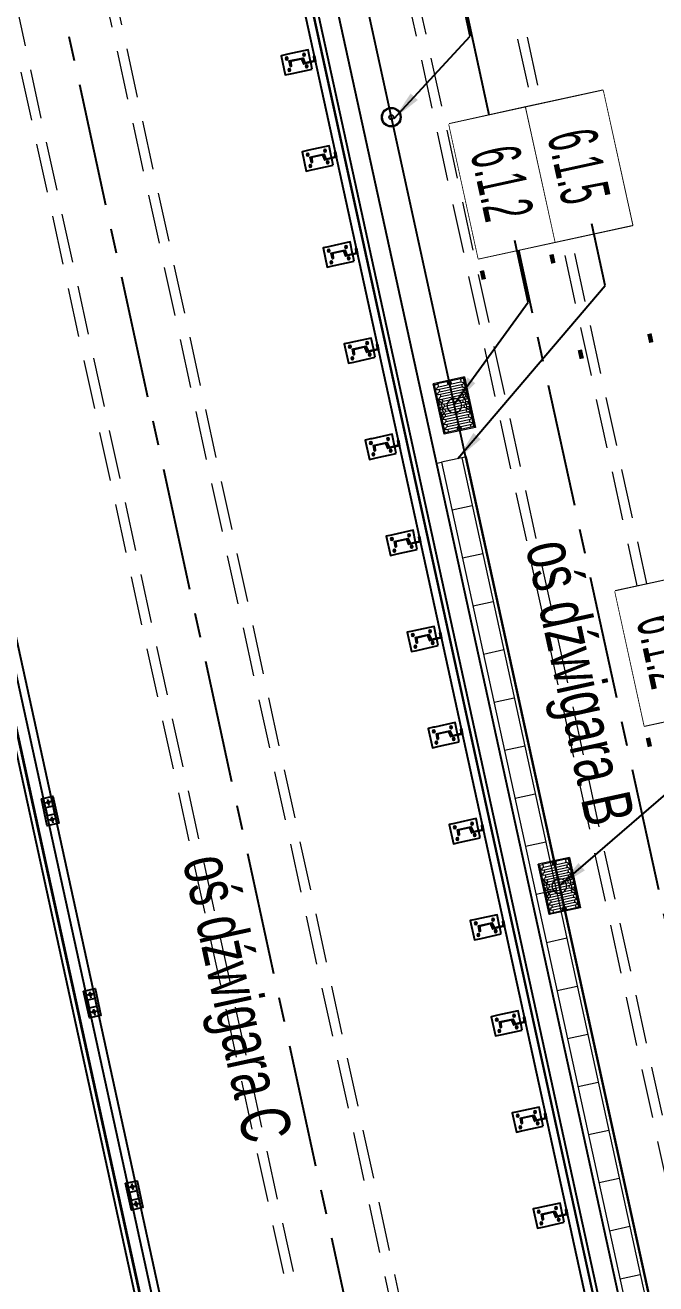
# Model space of a CAD drawing. Header units: metres. Extents: x 8416582 to 8417409, y 5771873 to 5772737.
# Drawn here: x 8416699.13 to 8416705.53, y 5772236.24 to 5772249.03 of the extents above; entities that cross this region are included whole.
import ezdxf
from ezdxf.enums import TextEntityAlignment as Align

# ---------------------------------------------------------------- set-up
doc = ezdxf.new("R2010")
doc.units = ezdxf.units.M
doc.set_wipeout_variables(frame=1)
for name, pattern in [('CENTER', [2, 1.25, -0.25, 0.25, -0.25]), ('DASHED', [0.75, 0.5, -0.25]), ('HIDDEN', [0.375, 0.25, -0.125])]:
    doc.linetypes.add(name, pattern=pattern)
for name, color, linetype in [('00RysOpi-T', 2, 'Continuous'), ('AII_M_balustrady', 8, 'Continuous'), ('AII_M_bariery', 8, 'Continuous'), ('AII_M_krawężnik', 9, 'Continuous'), ('AII_M_opisy do legendy', 2, 'Continuous'), ('AII_M_osie główne', 8, 'CENTER'), ('AII_opis', 1, 'Continuous'), ('AII_wyposażenie', 8, 'Continuous')]:
    doc.layers.add(name, color=color, linetype=linetype)
for name, color, linetype, lineweight in [('AII_M_konstrukcja 0.09', 6, 'Continuous', 9), ('AII_M_konstrukcja 0.35', 2, 'Continuous', 35), ('AII_M_odwodnienie', 8, 'Continuous', 9), ('AII_M_robocza', 42, 'Continuous', 30), ('AII_M_wyposazenie', 1, 'Continuous', 25)]:
    doc.layers.add(name, color=color, linetype=linetype, lineweight=lineweight)
doc.styles.add('AII_norm.', font='CDMSIMPL.shx', dxfattribs={"width": 0.7, "bigfont": 'CDMBIGPL.shx'})
doc.styles.add('CDMSTYLE', font='CDMSIMPL.shx', dxfattribs={"width": 0.7, "bigfont": 'CDMBIGPL.shx'})
doc.dimstyles.new('CDM-ME200MM$7', dxfattribs={"dimscale": 0.2, "dimtxt": 2.5, "dimasz": 1.5, "dimexe": 1.5, "dimexo": 5, "dimgap": 0.5, "dimtad": 1, "dimdec": 0, "dimlfac": 1000, "dimrnd": 1, "dimzin": 9, "dimtxsty": 'CDMSTYLE', "dimblk": 'OBLIQUE', "dimcen": 2.5, "dimdle": 1.5, "dimclrd": 9, "dimclre": 9, "dimclrt": 1, "dimadec": 1, "dimazin": 2, "dimtfac": 1, "dimtdec": 0, "dimtix": 1, "dimtmove": 2, "dimatfit": 3, "dimfxl": 1, "dimtvp": 1, "dimtolj": 1, "dimtzin": 0, "dimlwd": 25, "dimlwe": 25, "dimarcsym": 0})

# ---------------------------------------------------------------- blocks, each defined once
blk = doc.blocks.new('BarSP06G')
at = {"layer": 'AII_M_bariery', "linetype": 'HIDDEN', "ltscale": 0.01}
for p, q in [((-102, 260), (-102, 275)), ((98, 275), (98, 260)), ((20, 50), (28, 50))]:
    blk.add_line(p, q, dxfattribs=at)
at = {"layer": 'AII_M_bariery', "linetype": 'Continuous'}
for p, q in [((-77, 280), (-48, 280)), ((-62, 265), (-62, 295)), ((43, 280), (72, 280)), ((58, 265), (58, 295)), ((-77, 100), (-48, 100)), ((-62, 85), (-62, 115)), ((43, 100), (72, 100)), ((58, 85), (58, 115))]:
    blk.add_line(p, q, dxfattribs=at)
for points in [[(-102, 275), (-102, 330), (98, 330), (98, 275)], [(20, 50), (-102, 50), (-102, 260)], [(98, 260), (98, 50)], [(98, 50), (28, 50)]]:
    blk.add_lwpolyline(points, dxfattribs=at)
for points in [[(-32, 120), (28, 120), (28, 123, 0.391021), (23, 128), (-16, 131, -0.391021), (-26, 141), (-26, 239, -0.391021), (-16, 249), (23, 252, 0.391021), (28, 257), (28, 260), (-32, 260), (-32, 120)], [(28, 120), (-28, 120), (-28, 117, 0.391021), (-23, 113), (12, 110, -0.391021), (20, 101), (20, 19, -0.391021), (12, 10), (-23, 7, 0.391021), (-28, 3), (-28, 0), (28, 0), (28, 120)]]:
    blk.add_lwpolyline(points, format="xyb", dxfattribs=at)
for centre in [(-62, 280), (58, 280), (-62, 100), (58, 100)]:
    blk.add_circle(centre, 12.2, dxfattribs=at)
blk = doc.blocks.new('*U86')
at = {"layer": 'AII_M_bariery', "xscale": 0.0009999999999999998, "yscale": 0.0009999999999999998, "zscale": 0.0009999999999999998, "rotation": 342.3609008453095}
blk.add_blockref('BarSP06G', (-0.048, -0.158), dxfattribs=at)
blk = doc.blocks.new('*U87')
at = {"layer": 'AII_M_robocza', "color": 0, "linetype": 'ByBlock', "lineweight": -2, "transparency": 16777216}
for p in [(12.393, -3.927), (13.346, -4.229), (14.299, -4.531), (15.252, -4.834), (16.206, -5.136), (17.159, -5.438), (18.112, -5.74), (19.066, -6.042), (20.019, -6.344), (20.972, -6.646), (21.925, -6.948), (22.879, -7.25), (23.832, -7.552)]:
    blk.add_blockref('*U86', p, dxfattribs=at)
blk = doc.blocks.new('*U154')
at = {"layer": 'AII_M_odwodnienie', "color": 0, "linetype": 'ByBlock', "lineweight": -2}
for p, q in [((-8.5, -0.06), (-8.5, -0.27)), ((-8, -0.06), (-8, -0.27)), ((-7.5, -0.06), (-7.5, -0.27)), ((-7, -0.06), (-7, -0.27)), ((-6.5, -0.06), (-6.5, -0.27)), ((-6, -0.06), (-6, -0.27)), ((-5.5, -0.06), (-5.5, -0.27)), ((-5, -0.06), (-5, -0.27)), ((-4.5, -0.06), (-4.5, -0.27)), ((-4, -0.06), (-4, -0.27)), ((-3.5, -0.06), (-3.5, -0.27)), ((-3, -0.06), (-3, -0.27)), ((-2.5, -0.06), (-2.5, -0.27)), ((-2, -0.06), (-2, -0.27)), ((-1.5, -0.06), (-1.5, -0.27)), ((-1, -0.06), (-1, -0.27)), ((-0.5, -0.06), (-0.5, -0.27)), ((0, -0.06), (0, -0.27))]:
    blk.add_line(p, q, dxfattribs=at)
for points in [[(-16, -0.01), (0, -0.01), (0, -0.06), (-16, -0.06)], [(-16, -0.32), (0, -0.32), (0, -0.27), (-16, -0.27)]]:
    blk.add_lwpolyline(points, close=True, dxfattribs=at)
blk = doc.blocks.new('WPUST_RZUT')
at = {"layer": 'AII_M_odwodnienie', "color": 0, "lineweight": -2}
for p, q in [((0.262, 0.162), (-0.262, 0.162)), ((-0.262, 0.162), (-0.252, 0.152)), ((-0.262, -0.162), (-0.262, 0.162)), ((0.252, 0.152), (-0.252, 0.152)), ((-0.252, 0.152), (-0.252, 0.123)), ((-0.093, 0.15), (-0.249, 0.15)), ((-0.249, 0.15), (-0.249, 0.117)), ((-0.195, 0.13), (-0.195, -0.13)), ((-0.143, 0.13), (-0.143, -0.13)), ((-0.093, 0.15), (-0.094, 0.143)), ((-0.093, 0.142), (-0.094, 0.143)), ((-0.06, 0.123), (-0.093, 0.15)), ((-0.066, 0.144), (-0.066, 0.131)), ((-0.041, 0.144), (-0.066, 0.144)), ((-0.039, 0.144), (-0.041, 0.144)), ((-0.039, 0.144), (-0.039, 0.123)), ((-0.014, 0.144), (-0.014, 0.126)), ((0.011, 0.144), (-0.014, 0.144)), ((0.013, 0.144), (0.011, 0.144)), ((0.013, 0.144), (0.013, 0.123)), ((0.038, 0.144), (0.038, 0.126)), ((0.063, 0.144), (0.038, 0.144)), ((0.089, 0.15), (0.056, 0.123)), ((0.065, 0.144), (0.063, 0.144)), ((0.065, 0.144), (0.065, 0.13)), ((0.093, 0.123), (0.089, 0.15)), ((0.249, 0.15), (0.089, 0.15)), ((0.117, 0.13), (0.117, -0.13)), ((0.169, 0.13), (0.169, -0.13)), ((0.221, 0.13), (0.221, 0.019)), ((0.249, 0.15), (0.249, 0.117)), ((0.252, 0.152), (0.262, 0.162)), ((0.252, -0.152), (0.252, 0.152)), ((0.262, -0.162), (0.262, 0.162)), ((-0.252, -0.123), (-0.252, 0.123)), ((-0.25, 0.02), (-0.25, 0.02)), ((-0.25, -0.02), (-0.25, 0.02)), ((-0.25, 0.02), (-0.232, 0.017)), ((-0.249, 0.117), (-0.226, 0.117)), ((-0.232, 0), (-0.228, 0.007)), ((-0.228, -0.007), (-0.232, 0)), ((-0.22, 0.007), (-0.228, 0.007)), ((-0.221, 0.114), (-0.221, 0.023)), ((-0.216, 0), (-0.22, 0.007)), ((-0.216, 0), (-0.22, -0.007)), ((-0.195, 0.117), (-0.174, 0.117)), ((-0.169, 0.114), (-0.169, -0.114)), ((-0.143, 0.117), (-0.122, 0.117)), ((-0.118, 0.114), (-0.118, -0.114)), ((-0.091, 0.127), (-0.091, -0.127)), ((-0.091, 0.114), (-0.068, 0.104)), ((-0.066, 0.1), (-0.066, -0.1)), ((-0.057, 0.109), (-0.06, 0.123)), ((0.056, 0.123), (-0.06, 0.123)), ((-0.039, 0.108), (-0.039, -0.107)), ((-0.018, 0.098), (-0.039, 0.098)), ((-0.014, 0.094), (-0.014, -0.094)), ((0.013, 0.108), (0.013, -0.107)), ((0.034, 0.098), (0.013, 0.098)), ((0.038, 0.094), (0.038, -0.094)), ((0.056, 0.123), (0.054, 0.115)), ((0.065, 0.115), (0.065, -0.115)), ((0.065, 0.105), (0.085, 0.113)), ((0.09, 0.11), (0.09, -0.11)), ((0.117, 0.117), (0.138, 0.117)), ((0.142, 0.114), (0.142, -0.114)), ((0.169, 0.117), (0.19, 0.117)), ((0.194, 0.114), (0.194, -0.114)), ((0.216, 0), (0.22, 0.007)), ((0.22, -0.007), (0.216, 0)), ((0.228, 0.007), (0.22, 0.007)), ((0.221, 0.117), (0.249, 0.117)), ((0.224, 0.019), (0.221, 0.019)), ((0.232, 0), (0.228, 0.007)), ((0.232, 0), (0.228, -0.007)), ((0.25, 0.02), (0.232, 0.017)), ((0.25, 0.02), (0.25, 0.02)), ((0.25, -0.02), (0.25, 0.02)), ((-0.252, -0.152), (-0.252, -0.123)), ((-0.232, -0.017), (-0.25, -0.02)), ((-0.25, -0.02), (-0.25, -0.02)), ((-0.249, -0.118), (-0.226, -0.118)), ((-0.249, -0.149), (-0.249, -0.118)), ((-0.228, -0.007), (-0.22, -0.007)), ((-0.221, -0.023), (-0.221, -0.114)), ((-0.195, -0.118), (-0.174, -0.118)), ((-0.143, -0.118), (-0.122, -0.118)), ((-0.06, -0.122), (-0.093, -0.149)), ((-0.091, -0.114), (-0.068, -0.104)), ((-0.057, -0.109), (-0.06, -0.122)), ((0.056, -0.122), (-0.06, -0.122)), ((-0.018, -0.097), (-0.039, -0.097)), ((-0.039, -0.122), (-0.039, -0.143)), ((-0.014, -0.126), (-0.014, -0.143)), ((0.034, -0.097), (0.013, -0.097)), ((0.013, -0.122), (0.013, -0.143)), ((0.038, -0.126), (0.038, -0.143)), ((0.056, -0.122), (0.054, -0.115)), ((0.089, -0.149), (0.056, -0.122)), ((0.065, -0.105), (0.085, -0.113)), ((0.093, -0.123), (0.089, -0.149)), ((0.117, -0.118), (0.138, -0.118)), ((0.169, -0.118), (0.19, -0.118)), ((0.22, -0.007), (0.228, -0.007)), ((0.221, -0.019), (0.224, -0.019)), ((0.221, -0.019), (0.221, -0.13)), ((0.221, -0.118), (0.249, -0.118)), ((0.232, -0.017), (0.25, -0.02)), ((0.249, -0.149), (0.249, -0.118)), ((0.25, -0.02), (0.25, -0.02)), ((-0.252, -0.152), (-0.262, -0.162)), ((-0.262, -0.162), (0.262, -0.162)), ((-0.252, -0.152), (0.252, -0.152)), ((-0.093, -0.149), (-0.249, -0.149)), ((-0.094, -0.143), (-0.093, -0.142)), ((-0.093, -0.149), (-0.094, -0.143)), ((-0.066, -0.131), (-0.066, -0.143)), ((-0.041, -0.143), (-0.066, -0.143)), ((-0.039, -0.143), (-0.041, -0.143)), ((0.011, -0.143), (-0.014, -0.143)), ((0.013, -0.143), (0.011, -0.143)), ((0.063, -0.143), (0.038, -0.143)), ((0.065, -0.143), (0.063, -0.143)), ((0.065, -0.13), (0.065, -0.143)), ((0.249, -0.149), (0.089, -0.149)), ((0.262, -0.162), (0.252, -0.152))]:
    blk.add_line(p, q, dxfattribs=at)
at = {"layer": 'AII_M_odwodnienie', "color": 0, "lineweight": -2, "flags": 128}
for points in [[(-0.091, 0.127), (-0.091, 0.131), (-0.091, 0.136), (-0.091, 0.139), (-0.092, 0.14), (-0.092, 0.142), (-0.093, 0.142)], [(-0.25, 0.02), (-0.236, 0.018), (-0.23, 0.018)], [(-0.222, 0.116), (-0.222, 0.115), (-0.221, 0.114)], [(-0.17, 0.116), (-0.17, 0.115), (-0.169, 0.114)], [(-0.118, 0.116), (-0.118, 0.115), (-0.118, 0.114)], [(-0.068, 0.104), (-0.067, 0.103), (-0.066, 0.102)], [(-0.066, 0.102), (-0.066, 0.101), (-0.066, 0.1)], [(-0.014, 0.096), (-0.014, 0.095), (-0.014, 0.094)], [(0.038, 0.096), (0.038, 0.095), (0.038, 0.094)], [(0.063, 0.124), (0.059, 0.12), (0.054, 0.115)], [(0.065, 0.115), (0.065, 0.119), (0.065, 0.121), (0.065, 0.122), (0.065, 0.123), (0.064, 0.123), (0.064, 0.124), (0.064, 0.124), (0.064, 0.124), (0.064, 0.124), (0.064, 0.124), (0.063, 0.124)], [(0.093, 0.123), (0.09, 0.116), (0.089, 0.113)], [(0.142, 0.116), (0.142, 0.115), (0.142, 0.114)], [(0.194, 0.116), (0.194, 0.115), (0.194, 0.114)], [(0.25, 0.02), (0.236, 0.018), (0.23, 0.018)], [(-0.23, -0.018), (-0.236, -0.018), (-0.25, -0.02)], [(-0.221, -0.114), (-0.222, -0.115), (-0.222, -0.116)], [(-0.169, -0.114), (-0.17, -0.115), (-0.17, -0.116)], [(-0.118, -0.114), (-0.118, -0.115), (-0.118, -0.116)], [(-0.093, -0.142), (-0.092, -0.142), (-0.092, -0.141), (-0.091, -0.139), (-0.091, -0.137), (-0.091, -0.132), (-0.091, -0.127)], [(-0.066, -0.102), (-0.067, -0.103), (-0.068, -0.104)], [(-0.066, -0.1), (-0.066, -0.101), (-0.066, -0.102)], [(-0.014, -0.094), (-0.014, -0.095), (-0.014, -0.096)], [(0.038, -0.094), (0.038, -0.095), (0.038, -0.096)], [(0.054, -0.115), (0.059, -0.12), (0.063, -0.124)], [(0.063, -0.124), (0.064, -0.124), (0.064, -0.124), (0.064, -0.124), (0.064, -0.124), (0.064, -0.124), (0.065, -0.123), (0.065, -0.121), (0.065, -0.119), (0.065, -0.115)], [(0.089, -0.113), (0.09, -0.116), (0.093, -0.123)], [(0.142, -0.114), (0.142, -0.115), (0.142, -0.116)], [(0.194, -0.114), (0.194, -0.115), (0.194, -0.116)], [(0.23, -0.018), (0.236, -0.018), (0.25, -0.02)]]:
    blk.add_lwpolyline(points, dxfattribs=at)
at = {"layer": 'AII_M_odwodnienie', "color": 0, "lineweight": -2}
for centre, radius in [((-0.224, 0), 0.013), ((-0.224, 0), 0.012), ((0, 0), 0.075), ((0.224, 0), 0.012)]:
    blk.add_circle(centre, radius, dxfattribs=at)
for centre, radius, start, end in [((-0.067, 0.131), 0.00195, 251.6983, 2.8741), ((-0.224, 0), 0.019, 90, 270), ((-0.224, 0), 0.00702, 150, 210), ((-0.224, 0), 0.00702, 90, 150), ((-0.225, 0.023), 0.00394, 274.1326, 0.8038), ((-0.224, 0), 0.00702, 30, 90), ((-0.224, 0), 0.00702, 330, 30), ((-0.05, 0.09), 0.0201, 110.6397, 144.0394), ((-0.017, 0.126), 0.00398, 286.3143, 0.6369), ((0.035, 0.126), 0.00398, 286.3144, 0.6368), ((0.087, 0.11), 0.0041, 47.8922, 114.4444), ((0.086, 0.11), 0.00414, 360, 45.1676), ((0.224, 0), 0.013, 110.2565, 249.7435), ((0.224, 0), 0.00702, 150, 210), ((0.224, 0), 0.00702, 90, 150), ((0.224, 0), 0.013, 249.7478, 110.2522), ((0.224, 0), 0.019, 270, 90), ((0.224, 0), 0.00702, 30, 90), ((0.224, 0), 0.00702, 330, 30), ((-0.224, 0), 0.00702, 210, 270), ((-0.225, -0.023), 0.00396, 359.4753, 85.5883), ((-0.224, 0), 0.00702, 270, 330), ((-0.05, -0.091), 0.0194, 215.2928, 250.0282), ((-0.017, -0.126), 0.00378, 357.523, 78.2893), ((0.035, -0.126), 0.00378, 357.523, 78.2894), ((0.087, -0.11), 0.0041, 245.5739, 312.0895), ((0.086, -0.11), 0.00413, 314.8096, 0.0228), ((0.224, 0), 0.00702, 210, 270), ((0.224, 0), 0.00702, 270, 330), ((-0.067, -0.131), 0.002, 358.5452, 105.1753)]:
    blk.add_arc(centre, radius, start, end, dxfattribs=at)
for centre, major_axis, ratio, start_param, end_param in [((-0.197, -0.37), (0, 0.513), 0.15625, 0, 0.327274), ((-0.197, 0.13), (0, 0.0128), 0.15625, 4.712389, 6.283185), ((-0.145, -0.37), (0, 0.513), 0.15625, 0, 0.327274), ((-0.145, 0.13), (0, 0.0128), 0.15625, 4.712389, 6.283185), ((-0.093, -0.37), (0, 0.513), 0.15625, 0.0189, 0.327274), ((0.115, -0.37), (0, 0.513), 0.15625, 0, 0.282384), ((0.115, 0.13), (0, 0.0128), 0.15625, 4.712389, 6.283185), ((0.167, -0.37), (0, 0.513), 0.15625, 0, 0.327274), ((0.167, 0.13), (0, 0.0128), 0.15625, 4.712389, 6.283185), ((0.219, -0.37), (0, 0.513), 0.15625, 0, 0.327274), ((0.219, 0.13), (0, 0.0128), 0.15625, 4.712389, 6.283185), ((-0.225, 0.114), (0.00356, -0.00189), 0.986478, 1.130171, 2.065083), ((-0.173, 0.114), (0.00356, -0.00189), 0.986478, 1.130171, 2.065083), ((-0.121, 0.114), (0.00356, -0.00189), 0.986478, 1.130171, 2.065083), ((-0.041, -0.283), (0, 0.401), 0.2, 0, 0.204754), ((-0.041, 0.108), (0, 0.01), 0.2, 4.712389, 6.283185), ((-0.017, 0.094), (0.0035, -0.00201), 0.982703, 1.213284, 2.099289), ((0.011, -0.283), (0, 0.401), 0.2, 0, 0.328812), ((0.011, 0.108), (0, 0.01), 0.2, 4.712389, 6.283185), ((0.035, 0.094), (0.0035, -0.00201), 0.982703, 1.213284, 2.099289), ((0.063, -0.283), (0, 0.401), 0.2, 0.11706, 0.328812), ((0.139, 0.114), (0.00356, -0.00189), 0.986478, 1.130171, 2.065083), ((0.191, 0.114), (0.00356, -0.00189), 0.986478, 1.130171, 2.065083), ((-0.225, -0.114), (0.00356, 0.00189), 0.986478, 4.218103, 5.153014), ((-0.197, 0.37), (0, 0.513), 0.15625, 2.814318, 3.141593), ((-0.173, -0.114), (0.00356, 0.00189), 0.986478, 4.218103, 5.153014), ((-0.145, 0.37), (0, 0.513), 0.15625, 2.814318, 3.141593), ((-0.121, -0.114), (0.00356, 0.00189), 0.986478, 4.218103, 5.153014), ((-0.093, 0.37), (0, 0.513), 0.15625, 2.814318, 3.122692), ((-0.041, 0.283), (0, 0.401), 0.2, 2.936839, 3.141593), ((-0.041, -0.107), (0, 0.01), 0.2, 3.141593, 4.712389), ((-0.017, -0.094), (0.0035, 0.00201), 0.982703, 4.183896, 5.069901), ((0.011, 0.283), (0, 0.401), 0.2, 2.812781, 3.141593), ((0.011, -0.107), (0, 0.01), 0.2, 3.141593, 4.712389), ((0.035, -0.094), (0.0035, 0.00201), 0.982703, 4.183896, 5.069901), ((0.063, 0.283), (0, 0.401), 0.2, 2.812781, 3.024533), ((0.115, 0.37), (0, 0.513), 0.15625, 2.859208, 3.141593), ((0.139, -0.114), (0.00356, 0.00189), 0.986478, 4.218103, 5.153014), ((0.167, 0.37), (0, 0.513), 0.15625, 2.814318, 3.141593), ((0.191, -0.114), (0.00356, 0.00189), 0.986478, 4.218103, 5.153014), ((0.219, 0.37), (0, 0.513), 0.15625, 2.814318, 3.141593), ((-0.197, -0.13), (0, 0.0128), 0.15625, 3.141593, 4.712389), ((-0.145, -0.13), (0, 0.0128), 0.15625, 3.141593, 4.712389), ((0.115, -0.13), (0, 0.0128), 0.15625, 3.141593, 4.712389), ((0.167, -0.13), (0, 0.0128), 0.15625, 3.141593, 4.712389), ((0.219, -0.13), (0, 0.0128), 0.15625, 3.141593, 4.712389)]:
    blk.add_ellipse(centre, major_axis=major_axis, ratio=ratio, start_param=start_param, end_param=end_param, dxfattribs=at)
blk = doc.blocks.new('Sączek')
at = {"layer": 'AII_M_odwodnienie', "color": 0}
for radius in [0.1, 0.1, 0.0894, 0.025, 0.02]:
    blk.add_circle((0, 0), radius, dxfattribs=at)
blk = doc.blocks.new('_OBLIQUE')
at = {"color": 0, "linetype": 'ByBlock'}
blk.add_line((-0.5, -0.5), (0.5, 0.5), dxfattribs=at)
blk = doc.blocks.new('OpiNum01')
at = {"layer": 'AII_M_opisy do legendy', "color": 0, "linetype": 'Continuous'}
blk.add_lwpolyline([(-3.5, -2), (3.5, -2), (3.5, 2), (-3.5, 2)], close=True, dxfattribs=at)
at = {"color": 9, "linetype": 'Continuous', "lineweight": 25, "style": 'CDMSTYLE', "width": 0.7, "flags": 1}
for tag, p in [('NAZWAPOL', (-4.105, -6.803)), ('NAZWAANG', (-4.105, -10.477)), ('SPECYF', (-4.105, -14.151)), ('ID', (-4.105, -17.825)), ('BAZA', (-4.105, -21.499)), ('RYSUNEK', (-4.105, -25.173))]:
    blk.add_attdef(tag, p, '', height=2, dxfattribs=at)
at = {"layer": 'AII_M_opisy do legendy', "linetype": 'Continuous', "lineweight": -2, "style": 'CDMSTYLE', "width": 0.5}
blk.add_attdef('NR', text='', height=2.5, dxfattribs=at).set_placement((0, 0), align=Align.MIDDLE)
at = {"color": 0, "linetype": 'Continuous'}
blk.add_wipeout([(-3.5, -2), (3.5, -2), (3.5, 2), (-3.5, 2)], dxfattribs=at).dxf.layer = 'AII_M_opisy do legendy'
blk = doc.blocks.new('OpiTxt01')
at = {"color": 0, "linetype": 'Continuous', "lineweight": 20, "style": 'CDMSTYLE', "width": 0.7}
blk.add_attdef('TEKST_GORNY', (1, 0.895), '', height=2, dxfattribs=at)
at = {"color": 0, "linetype": 'Continuous', "lineweight": -2, "style": 'CDMSTYLE', "width": 0.7}
blk.add_attdef('TEKST_DOLNY', (1.049, -2.731), '', height=2, dxfattribs=at)
blk = doc.blocks.new('Balustrada - v1')
at = {"layer": 'AII_wyposażenie'}
for p, q in [((0.033, 0.09), (-0.033, 0.09)), ((0, 0.123), (0, 0.057)), ((0.033, -0.09), (-0.033, -0.09)), ((0, -0.057), (0, -0.123))]:
    blk.add_line(p, q, dxfattribs=at)
for points in [[(-0.06, 0.14), (0.06, 0.14), (0.06, -0.14), (-0.06, -0.14)], [(-0.04, -0.04), (0.04, -0.04), (0.04, 0.04), (-0.04, 0.04)]]:
    blk.add_lwpolyline(points, close=True, dxfattribs=at)
for centre in [(0, 0.09), (0, -0.09)]:
    blk.add_circle(centre, 0.013, dxfattribs=at)
blk = doc.blocks.new('*U224')
at = {"layer": 'AII_M_balustrady', "rotation": 12.32007892471985}
blk.add_blockref('Balustrada - v1', (0, 0), dxfattribs=at)
blk = doc.blocks.new('*U225')
at = {"layer": 'AII_M_balustrady', "color": 0, "linetype": 'ByBlock', "lineweight": -2, "transparency": 16777216}
for p in [(4.267, -19.539), (4.694, -21.493), (5.121, -23.447)]:
    blk.add_blockref('*U224', p, dxfattribs=at)

msp = doc.modelspace()

# ---------------------------------------------------------------- linework, layer by layer
at = {"layer": 'AII_M_bariery'}
msp.add_line((8416699.2886, 5772261.8013, 0), (8416712.5817, 5772200.936, 0), dxfattribs=at)
at = {"layer": 'AII_M_bariery', "elevation": 0}
msp.add_lwpolyline([(8416712.5035, 5772200.9189), (8416699.2104, 5772261.7842)], dxfattribs=at)
at = {"layer": 'AII_M_bariery', "ltscale": 2}
for points in [[(8416708.3026, 5772200.0014), (8416695.0094, 5772260.8667)], [(8416708.3807, 5772200.0185), (8416695.0876, 5772260.8838)]]:
    msp.add_lwpolyline(points, dxfattribs=at)
at = {"layer": 'AII_M_konstrukcja 0.09', "linetype": 'DASHED'}
for points in [[(8416713.519, 5772205.9003), (8416702.2103, 5772257.6798)], [(8416713.6167, 5772205.9216), (8416702.308, 5772257.7011)], [(8416712.5421, 5772205.6869), (8416701.2333, 5772257.4664)], [(8416712.6397, 5772205.7083), (8416701.331, 5772257.4877)], [(8416709.6111, 5772205.0468), (8416698.3024, 5772256.8263)], [(8416709.7088, 5772205.0682), (8416698.4001, 5772256.8476)], [(8416708.7319, 5772204.8548), (8416697.4231, 5772256.6342)], [(8416708.6342, 5772204.8334), (8416697.3254, 5772256.6129)]]:
    msp.add_lwpolyline(points, dxfattribs=at)
at = {"layer": 'AII_M_konstrukcja 0.35'}
msp.add_line((8416695.799, 5772256.689), (8416707.2785, 5772204.1279), dxfattribs=at)
at = {"layer": 'AII_M_krawężnik', "color": 1}
for p, q in [((8416712.6305, 5772200.9467), (8416699.3374, 5772261.8119)), ((8416712.8259, 5772200.9893), (8416699.5328, 5772261.8546))]:
    msp.add_line(p, q, dxfattribs=at)
msp.add_lwpolyline([(8416710.7174, 5772209.472), (8416699.2886, 5772261.8013)], dxfattribs=at)
at = {"layer": 'AII_M_odwodnienie', "linetype": 'CENTER', "const_width": 0.02}
msp.add_lwpolyline([(8416712.0202, 5772206.0847), (8416700.9248, 5772256.8872)], dxfattribs=at)
at = {"layer": 'AII_M_osie główne'}
for p, q in [((8416701.8773, 5772257.0953), (8416712.9727, 5772206.2928)), ((8416697.9694, 5772256.2418), (8416709.0648, 5772205.4393))]:
    msp.add_line(p, q, dxfattribs=at)
at = {"layer": 'AII_M_wyposazenie'}
msp.add_line((8416694.8433, 5772260.8304), (8416708.1365, 5772199.9651), dxfattribs=at)

# ---------------------------------------------------------------- block references
at = {"layer": 'AII_M_odwodnienie', "color": 140, "rotation": 104.8309014437564}
msp.add_blockref('Sączek', (8416702.8451, 5772248.0945), dxfattribs=at)
at = {"layer": 'AII_M_odwodnienie', "color": 140, "xscale": -1, "rotation": 102.3200789198667}
for p in [(8416703.4853, 5772245.1632), (8416704.5521, 5772240.2787)]:
    msp.add_blockref('WPUST_RZUT', p, dxfattribs=at)
at = {"layer": 'AII_M_odwodnienie', "color": 140, "lineweight": 9, "xscale": -1, "rotation": 282.3201027513504}
msp.add_blockref('*U154', (8416703.6189, 5772244.6455), dxfattribs=at)
at = {"layer": 'AII_M_robocza', "color": 1, "lineweight": 25, "xscale": -1, "rotation": 84.73660565320044}
msp.add_blockref('*U87', (8416699.1345, 5772261.3582, 0), dxfattribs=at)
at = {"layer": 'Defpoints', "color": 250, "linetype": 'Continuous', "lineweight": 0, "xscale": 0.2, "yscale": 0.2, "zscale": 0.2, "rotation": 282.320078815726}
msp.add_blockref('OpiTxt01', (8416705.0949, 5772246.0339), dxfattribs=at).add_auto_attribs({'TEKST_GORNY': '-', 'TEKST_DOLNY': '-'})

# ---------------------------------------------------------------- texts
at = {"layer": 'AII_opis', "lineweight": 25, "char_height": 0.5, "attachment_point": 7, "rotation": 282.32008, "line_spacing_factor": 1.2, "style": 'AII_norm.'}
for s, insert in [('{\\W0.7;oś dźwigara B}', (8416704.061, 5772243.7011)), ('{\\W0.7;oś dźwigara C}', (8416700.5771, 5772240.5038))]:
    msp.add_mtext(s, dxfattribs=dict(at, insert=insert))

# ---------------------------------------------------------------- leaders
at = {"layer": '00RysOpi-T', "color": 9, "linetype": 'Continuous', "lineweight": 0}
msp.add_leader([(8416702.8748, 5772248.0816), (8416703.6461, 5772248.9181), (8416703.5095, 5772249.5433)], dimstyle='CDM-ME200MM$7', dxfattribs=at)

# ---------------------------------------------------------------- next in the draw order: block references
at = {"layer": '00RysOpi-T', "color": 1, "linetype": 'Continuous', "lineweight": 0, "xscale": 0.2, "yscale": 0.2, "zscale": 0.2, "rotation": 282.3200791722067}
for p in [(8416703.972, 5772247.4257, 0), (8416705.6585, 5772242.6766, 0)]:
    msp.add_blockref('OpiNum01', p, dxfattribs=at).add_auto_attribs({'NR': '6.1.2'})

# ---------------------------------------------------------------- next in the draw order: block references
at = {"layer": 'Defpoints', "color": 250, "linetype": 'Continuous', "lineweight": 0, "xscale": 0.2, "yscale": 0.2, "zscale": 0.2, "rotation": 282.3200791722067}
for p in [(8416704.1, 5772246.8396, 0), (8416705.7866, 5772242.0904, 0)]:
    msp.add_blockref('OpiTxt01', p, dxfattribs=at).add_auto_attribs({'TEKST_GORNY': '-', 'TEKST_DOLNY': '-'})

# ---------------------------------------------------------------- next in the draw order: leaders
at = {"layer": '00RysOpi-T', "color": 9, "linetype": 'Continuous', "lineweight": 0}
for points in [[(8416703.4824, 5772245.1764, 0), (8416704.2366, 5772246.2143, 0), (8416704.1, 5772246.8396, 0)], [(8416704.5521, 5772240.2787, 0), (8416705.9231, 5772241.4651, 0), (8416705.7866, 5772242.0904, 0)]]:
    msp.add_leader(points, dimstyle='CDM-ME200MM$7', dxfattribs=at)

# ---------------------------------------------------------------- next in the draw order: block references
at = {"layer": '00RysOpi-T', "color": 1, "linetype": 'Continuous', "lineweight": 0, "xscale": 0.2, "yscale": 0.2, "zscale": 0.2, "rotation": 282.320078815726}
msp.add_blockref('OpiNum01', (8416704.7536, 5772247.5964, 0), dxfattribs=at).add_auto_attribs({'NR': '6.1.5'})

# ---------------------------------------------------------------- next in the draw order: block references
at = {"layer": 'AII_M_balustrady'}
msp.add_blockref('*U225', (8416695.1128, 5772260.581), dxfattribs=at)

# ---------------------------------------------------------------- next in the draw order: leaders
at = {"layer": '00RysOpi-T', "color": 9, "linetype": 'Continuous', "lineweight": 0}
msp.add_leader([(8416703.5223, 5772244.6237, 0), (8416705.0182, 5772246.385, 0), (8416704.8816, 5772247.0103, 0)], dimstyle='CDM-ME200MM$7', dxfattribs=at)

doc.saveas('drawing.dxf')
